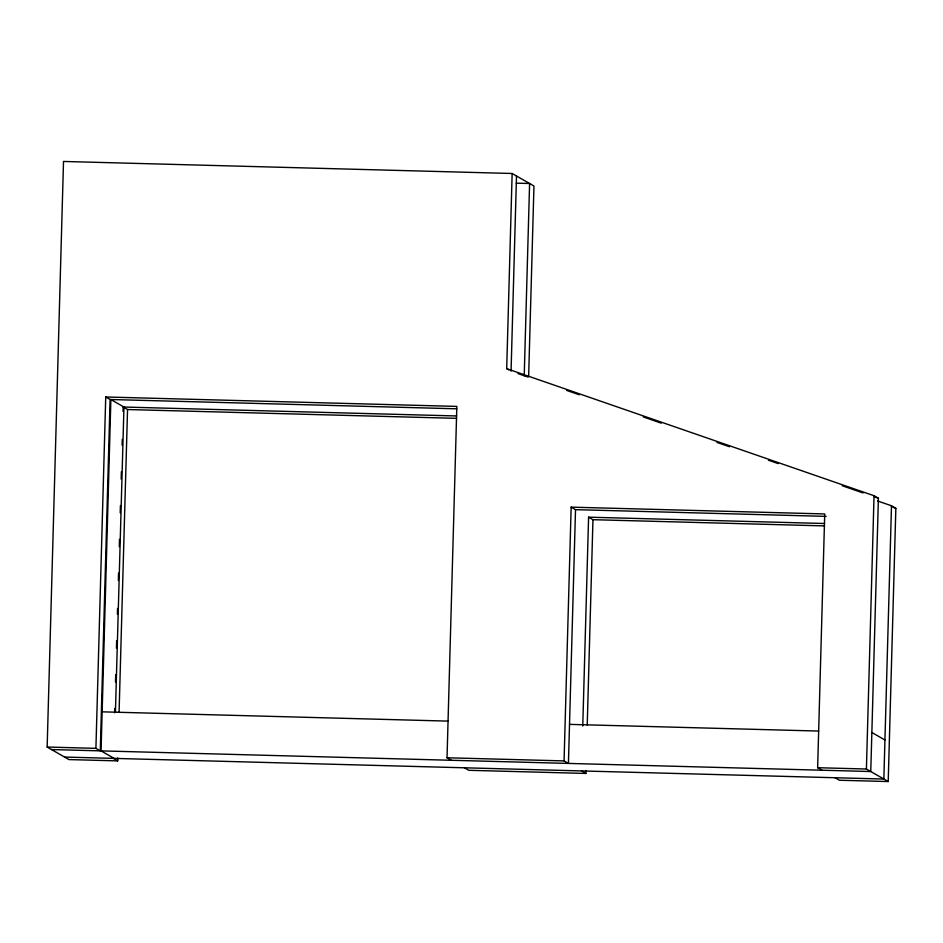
<?xml version="1.0" encoding="UTF-8"?>
<svg xmlns="http://www.w3.org/2000/svg" width="943" height="943" viewBox="0 0 943 943"><rect width="100%" height="100%" fill="white"/><g stroke="black" fill="none" stroke-linecap="round" stroke-linejoin="round"><path stroke-width="1.41" d="M117.804 757.948L117.722 760.883L68.957 759.575L47.15 747.045L63.511 161.453L512.143 173.488L533.962 186.019L528.634 376.811M105.734 396.991L110.095 399.502L100.276 750.852L95.915 748.353L105.734 396.991L456.836 406.409L447.029 757.771L451.391 760.27M114.633 712.802L114.763 708.393M115.494 681.93L115.706 674.575M116.449 648.124L116.649 640.769M117.392 614.306L117.557 608.424M118.335 580.499L118.535 573.144M119.278 546.681L119.478 539.325M120.221 512.874L120.421 505.519M121.164 479.056L121.376 471.7M122.107 445.249L122.272 439.367M123.05 411.431L123.179 407.022L456.624 415.969M115.435 712.024L123.957 407.046L110.873 399.526L101.054 750.876L114.138 758.396M119.077 712.366L127.541 409.533L123.179 407.022M508.878 369.939L506.697 368.678L512.143 173.488M511.059 371.188L516.505 175.987M524.225 375.774L529.601 183.508L516.34 183.154M571.152 507.145L575.513 509.656L568.429 763.417L564.067 760.907L571.152 507.145L824.724 513.947L817.64 767.708L822.001 770.219M582.762 726.016L588.597 517.177L824.583 523.506M464.475 767.791L468.836 770.301L585.874 773.437L585.957 770.502M587.23 725.037L592.958 519.687L588.597 517.177M877.568 500.957L891.489 505.766L895.85 508.277L888.212 781.547L866.405 769.016L874.043 495.735L506.697 368.678M874.043 495.735L878.404 498.246L870.766 771.527L51.511 749.555M891.489 505.766L883.85 779.048L64.596 757.064M110.095 399.502L456.789 408.802M127.541 409.533L456.612 418.35M575.513 509.656L826.162 516.375M592.958 519.687L824.547 525.899M102.15 711.835L448.066 721.112M569.513 724.377L818.701 731.061M47.15 747.045L95.915 748.353M447.029 757.771L564.067 760.907M817.64 767.708L866.405 769.016M888.212 781.547L839.447 780.238L835.085 777.739M518.013 373.593L527.75 376.964M566.719 390.437L579.238 394.775M643.244 416.912L661.338 423.171M716.998 442.42L729.517 446.746M768.474 460.231L778.211 463.591M842.229 485.739L863.093 492.953M874.232 496.808L878.404 498.246M893.068 507.31L895.85 508.277M871.862 732.487L884.947 740.007M581.513 770.938L585.874 773.437M113.36 758.372L117.722 760.883"/></g></svg>
